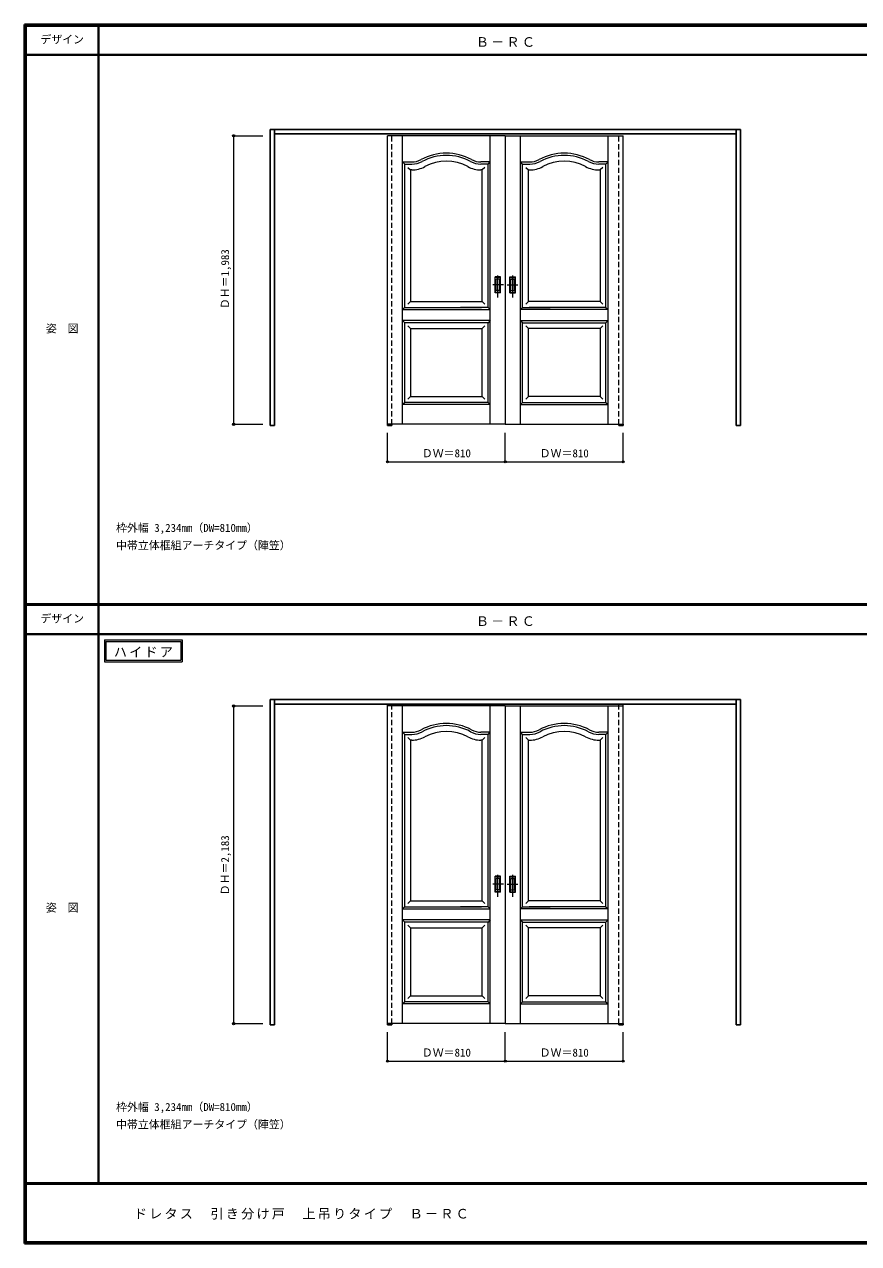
# Model space of a CAD drawing. Units: millimetres, scale not verified. Extents: x -6000 to 5700, y -4307 to 4175.
# Drawn here: x -6000 to -267, y -4205 to 4175 of the extents above; entities that cross this region are included whole.
import ezdxf
from ezdxf.enums import TextEntityAlignment as Align

# ---------------------------------------------------------------- set-up
doc = ezdxf.new("R2010")
doc.units = ezdxf.units.MM
doc.header["$LTSCALE"] = 30
doc.header["$PDMODE"] = 32
doc.header["$PDSIZE"] = 15
doc.linetypes.add('CHAIN1', pattern=[8, 5, -1, 1, -1])
doc.linetypes.add('DASHED1', pattern=[1.8, 1.2, -0.6])
for name, color, linetype, lineweight in [('0-2_扉', 7, 'Continuous', 18), ('0-4_枠', 3, 'Continuous', 25), ('0-6_引手', 7, 'Continuous', 18), ('0-A_文字', 7, 'Continuous', 18), ('0-B_寸法', 7, 'Continuous', 9), ('F-1_枠', 6, 'Continuous', 40), ('F-A_文字', 7, 'Continuous', 18)]:
    doc.layers.add(name, color=color, linetype=linetype, lineweight=lineweight)
doc.styles.add('ＭＳ ゴシック', font='')
doc.styles.get('ＭＳ ゴシック').set_extended_font_data('MS Gothic')

msp = doc.modelspace()

# ---------------------------------------------------------------- linework, layer by layer
at = {"layer": '0-2_扉', "color": 4, "linetype": 'DASHED1', "lineweight": 9}
for p, q in [((-3505, 1426), (-3505, 3423)), ((-3475, 1426), (-3475, 3423)), ((-2695, 3409.5), (-2695, 3405.5)), ((-2695, 3409.5), (-2695, 3405.5)), ((-1915, 1426), (-1915, 3423)), ((-1885, 1426), (-1885, 3423)), ((-2695, -509.75), (-2695, -513.75)), ((-2695, -509.75), (-2695, -513.75))]:
    msp.add_line(p, q, dxfattribs=at)
at = {"layer": '0-2_扉'}
for p, q in [((-2695, 3409.5), (-3505, 3409.5)), ((-3401.5, 1426.5), (-3401.5, 3409.5)), ((-2798.5, 1426.5), (-2798.5, 3409.5)), ((-2695, 3409.5), (-2695, 1426.5)), ((-2695, 3409.5), (-1885, 3409.5)), ((-2695, 3409.5), (-2695, 1426.5)), ((-2591.5, 1426.5), (-2591.5, 3409.5)), ((-1988.5, 1426.5), (-1988.5, 3409.5)), ((-3386.5, 3214.5), (-3401.5, 3229.5)), ((-3401.5, 3229.5), (-3337.49, 3229.5)), ((-3386.5, 2229.5), (-3386.5, 3214.5)), ((-3386.5, 3214.5), (-3337.49, 3214.5)), ((-3364.18, 3192.18), (-3346.5, 3174.5)), ((-2798.5, 3229.5), (-2862.51, 3229.5)), ((-2813.5, 3214.5), (-2862.51, 3214.5)), ((-2835.82, 3192.18), (-2853.5, 3174.5)), ((-2813.5, 3214.5), (-2798.5, 3229.5)), ((-2813.5, 2360.74), (-2813.5, 3214.5)), ((-2576.5, 3214.5), (-2591.5, 3229.5)), ((-2591.5, 3229.5), (-2527.49, 3229.5)), ((-2576.5, 2360.74), (-2576.5, 3214.5)), ((-2576.5, 3214.5), (-2527.49, 3214.5)), ((-2554.18, 3192.18), (-2536.5, 3174.5)), ((-1988.5, 3229.5), (-2052.51, 3229.5)), ((-2003.5, 3214.5), (-2052.51, 3214.5)), ((-2025.82, 3192.18), (-2043.5, 3174.5)), ((-2003.5, 3214.5), (-1988.5, 3229.5)), ((-2003.5, 2229.5), (-2003.5, 3214.5)), ((-3337.49, 3174.5), (-3346.5, 3174.5)), ((-2853.5, 3174.5), (-2862.51, 3174.5)), ((-2853.5, 3174.5), (-2853.5, 3174.5)), ((-2853.5, 2269.5), (-2853.5, 3174.5)), ((-2536.5, 3174.5), (-2536.5, 3174.5)), ((-2536.5, 2269.5), (-2536.5, 3174.5)), ((-2536.5, 3174.5), (-2527.49, 3174.5)), ((-2052.51, 3174.5), (-2043.5, 3174.5)), ((-2813.69, 3091.5), (-2813.5, 3091.5)), ((-2576.31, 3091.5), (-2576.5, 3091.5)), ((-2813.5, 2229.5), (-2813.5, 2371.55)), ((-2576.5, 2229.5), (-2576.5, 2371.55)), ((-3346.5, 2269.5), (-3364.18, 2251.82)), ((-3346.5, 2269.5), (-2853.5, 2269.5)), ((-2853.5, 2269.5), (-2835.82, 2251.82)), ((-2536.5, 2269.5), (-2554.18, 2251.82)), ((-2536.5, 2269.5), (-2536.5, 2270.93)), ((-2043.5, 2269.5), (-2536.5, 2269.5)), ((-2043.5, 2269.5), (-2025.82, 2251.82)), ((-3386.5, 2229.5), (-3401.5, 2214.5)), ((-3401.5, 2214.5), (-2798.5, 2214.5)), ((-3386.5, 2229.5), (-2858.5, 2229.5)), ((-2813.5, 2229.5), (-3002.5, 2229.5)), ((-2798.5, 2214.5), (-2813.5, 2229.5)), ((-2591.5, 2214.5), (-2576.5, 2229.5)), ((-1988.5, 2214.5), (-2591.5, 2214.5)), ((-2576.5, 2229.5), (-2387.5, 2229.5)), ((-2003.5, 2229.5), (-2531.5, 2229.5)), ((-2003.5, 2229.5), (-1988.5, 2214.5)), ((-3386.5, 2124.5), (-3401.5, 2139.5)), ((-2798.5, 2139.5), (-3401.5, 2139.5)), ((-3386.5, 1576.5), (-3386.5, 2124.5)), ((-2813.5, 2124.5), (-3386.5, 2124.5)), ((-3346.5, 2084.5), (-3364.18, 2102.18)), ((-2853.54, 2084.5), (-2835.86, 2102.18)), ((-2798.5, 2139.5), (-2813.5, 2124.5)), ((-2813.5, 1576.5), (-2813.5, 2124.5)), ((-2591.5, 2139.5), (-2576.5, 2124.5)), ((-2591.5, 2139.5), (-1988.5, 2139.5)), ((-2576.5, 1576.5), (-2576.5, 2124.5)), ((-2576.5, 2124.5), (-2003.5, 2124.5)), ((-2536.46, 2084.5), (-2554.14, 2102.18)), ((-2043.5, 2084.5), (-2025.82, 2102.18)), ((-2003.5, 2124.5), (-1988.5, 2139.5)), ((-2003.5, 1576.5), (-2003.5, 2124.5)), ((-3346.5, 2084.5), (-3346.5, 1616.5)), ((-3346.5, 2084.5), (-2853.5, 2084.5)), ((-2853.5, 1616.5), (-2853.5, 2084.5)), ((-2536.5, 1616.5), (-2536.5, 2084.5)), ((-2043.5, 2084.5), (-2536.5, 2084.5)), ((-2043.5, 2084.5), (-2043.5, 1616.5)), ((-3346.5, 1616.5), (-3364.18, 1598.82)), ((-3346.5, 1616.5), (-2853.5, 1616.5)), ((-2853.5, 1616.5), (-2853.5, 1617.93)), ((-2853.5, 1616.5), (-2835.82, 1598.82)), ((-2536.5, 1616.5), (-2554.18, 1598.82)), ((-2536.5, 1616.5), (-2536.5, 1617.93)), ((-2043.5, 1616.5), (-2536.5, 1616.5)), ((-2043.5, 1616.5), (-2025.82, 1598.82)), ((-3386.5, 1576.5), (-3401.5, 1561.5)), ((-2798.5, 1561.5), (-3401.5, 1561.5)), ((-2813.5, 1576.5), (-3386.5, 1576.5)), ((-2813.5, 1576.5), (-2798.5, 1561.5)), ((-2576.5, 1576.5), (-2591.5, 1561.5)), ((-2591.5, 1561.5), (-1988.5, 1561.5)), ((-2576.5, 1576.5), (-2003.5, 1576.5)), ((-2003.5, 1576.5), (-1988.5, 1561.5)), ((-2695, -509.75), (-3505, -509.75)), ((-3401.5, -2692.75), (-3401.5, -509.75)), ((-2798.5, -2692.75), (-2798.5, -509.75)), ((-2695, -509.75), (-2695, -2692.75)), ((-2695, -509.75), (-1885, -509.75)), ((-2695, -509.75), (-2695, -2692.75)), ((-2591.5, -2692.75), (-2591.5, -509.75)), ((-1988.5, -2692.75), (-1988.5, -509.75)), ((-3386.5, -704.75), (-3401.5, -689.75)), ((-3401.5, -689.75), (-3337.49, -689.75)), ((-3386.5, -704.75), (-3337.49, -704.75)), ((-3386.5, -1889.75), (-3386.5, -704.75)), ((-3364.18, -727.07), (-3346.5, -744.75)), ((-3346.5, -744.75), (-3346.5, -744.75)), ((-3337.49, -744.75), (-3346.5, -744.75)), ((-3346.5, -744.75), (-3346.5, -1849.75)), ((-2798.5, -689.75), (-2862.51, -689.75)), ((-2813.5, -704.75), (-2862.51, -704.75)), ((-2853.5, -744.75), (-2862.51, -744.75)), ((-2835.82, -727.07), (-2853.5, -744.75)), ((-2853.5, -744.75), (-2853.5, -744.75)), ((-2853.5, -1849.75), (-2853.5, -744.75)), ((-2813.5, -704.75), (-2798.5, -689.75)), ((-2813.5, -1889.75), (-2813.5, -704.75)), ((-2576.5, -704.75), (-2591.5, -689.75)), ((-2591.5, -689.75), (-2527.49, -689.75)), ((-2576.5, -704.75), (-2527.49, -704.75)), ((-2576.5, -1889.75), (-2576.5, -704.75)), ((-2554.18, -727.07), (-2536.5, -744.75)), ((-2536.5, -744.75), (-2536.5, -744.75)), ((-2536.5, -744.75), (-2527.49, -744.75)), ((-2536.5, -1849.75), (-2536.5, -744.75)), ((-1988.5, -689.75), (-2052.51, -689.75)), ((-2003.5, -704.75), (-2052.51, -704.75)), ((-2052.51, -744.75), (-2043.5, -744.75)), ((-2025.82, -727.07), (-2043.5, -744.75)), ((-2043.5, -744.75), (-2043.5, -744.75)), ((-2043.5, -744.75), (-2043.5, -1849.75)), ((-2003.5, -704.75), (-1988.5, -689.75)), ((-2003.5, -1889.75), (-2003.5, -704.75)), ((-2813.69, -827.75), (-2813.5, -827.75)), ((-2576.31, -827.75), (-2576.5, -827.75)), ((-3386.5, -1889.75), (-3401.5, -1904.75)), ((-3401.5, -1904.75), (-2798.5, -1904.75)), ((-3386.5, -1889.75), (-2858.5, -1889.75)), ((-3346.5, -1849.75), (-3364.18, -1867.43)), ((-3346.5, -1849.75), (-2853.5, -1849.75)), ((-2813.5, -1889.75), (-3002.5, -1889.75)), ((-2853.5, -1849.75), (-2853.5, -1848.32)), ((-2853.5, -1849.75), (-2835.82, -1867.43)), ((-2798.5, -1904.75), (-2813.5, -1889.75)), ((-2591.5, -1904.75), (-2576.5, -1889.75)), ((-1988.5, -1904.75), (-2591.5, -1904.75)), ((-2576.5, -1889.75), (-2387.5, -1889.75)), ((-2536.5, -1849.75), (-2554.18, -1867.43)), ((-2536.5, -1849.75), (-2536.5, -1848.32)), ((-2043.5, -1849.75), (-2536.5, -1849.75)), ((-2003.5, -1889.75), (-2531.5, -1889.75)), ((-2043.5, -1849.75), (-2025.82, -1867.43)), ((-2003.5, -1889.75), (-1988.5, -1904.75)), ((-3386.5, -1994.75), (-3401.5, -1979.75)), ((-2798.5, -1979.75), (-3401.5, -1979.75)), ((-3386.5, -2542.75), (-3386.5, -1994.75)), ((-2813.5, -1994.75), (-3386.5, -1994.75)), ((-2798.5, -1979.75), (-2813.5, -1994.75)), ((-2813.5, -2542.75), (-2813.5, -1994.75)), ((-2591.5, -1979.75), (-2576.5, -1994.75)), ((-2591.5, -1979.75), (-1988.5, -1979.75)), ((-2576.5, -2542.75), (-2576.5, -1994.75)), ((-2576.5, -1994.75), (-2003.5, -1994.75)), ((-2003.5, -1994.75), (-1988.5, -1979.75)), ((-2003.5, -2542.75), (-2003.5, -1994.75)), ((-3346.5, -2034.75), (-3364.18, -2017.07)), ((-3346.5, -2034.75), (-3346.5, -2502.75)), ((-3346.5, -2034.75), (-2853.5, -2034.75)), ((-2853.54, -2034.75), (-2835.86, -2017.07)), ((-2853.5, -2502.75), (-2853.5, -2034.75)), ((-2536.46, -2034.75), (-2554.14, -2017.07)), ((-2536.5, -2502.75), (-2536.5, -2034.75)), ((-2043.5, -2034.75), (-2536.5, -2034.75)), ((-2043.5, -2034.75), (-2025.82, -2017.07)), ((-2043.5, -2034.75), (-2043.5, -2502.75)), ((-3346.5, -2502.75), (-3364.18, -2520.43)), ((-3346.5, -2502.75), (-2853.5, -2502.75)), ((-2853.5, -2502.75), (-2853.5, -2501.32)), ((-2853.5, -2502.75), (-2835.82, -2520.43)), ((-2536.5, -2502.75), (-2554.18, -2520.43)), ((-2536.5, -2502.75), (-2536.5, -2501.32)), ((-2043.5, -2502.75), (-2536.5, -2502.75)), ((-2043.5, -2502.75), (-2025.82, -2520.43)), ((-3386.5, -2542.75), (-3401.5, -2557.75)), ((-2798.5, -2557.75), (-3401.5, -2557.75)), ((-2813.5, -2542.75), (-3386.5, -2542.75)), ((-2813.5, -2542.75), (-2798.5, -2557.75)), ((-2576.5, -2542.75), (-2591.5, -2557.75)), ((-2591.5, -2557.75), (-1988.5, -2557.75)), ((-2576.5, -2542.75), (-2003.5, -2542.75)), ((-2003.5, -2542.75), (-1988.5, -2557.75))]:
    msp.add_line(p, q, dxfattribs=at)
at = {"layer": '0-2_扉', "color": 3, "lineweight": 25}
for p, q in [((-3505, 1426.5), (-3505, 1418)), ((-3475, 1426.5), (-3475, 1418)), ((-1915, 1426.5), (-1915, 1418)), ((-1885, 1426.5), (-1885, 1418)), ((-3505, 1418), (-3475, 1418)), ((-1915, 1418), (-1885, 1418))]:
    msp.add_line(p, q, dxfattribs=at)
at = {"layer": '0-2_扉'}
for points in [[(-2695, 1426.5), (-3505, 1426.5), (-3505, 3409.5)], [(-2695, 1426.5), (-1885, 1426.5), (-1885, 3409.5)], [(-3346.5, 3174.5), (-3346.5, 3174.5), (-3346.5, 2269.5)], [(-2043.5, 3174.5), (-2043.5, 3174.5), (-2043.5, 2269.5)], [(-2695, -2692.75), (-3505, -2692.75), (-3505, -509.75)], [(-2695, -2692.75), (-1885, -2692.75), (-1885, -509.75)]]:
    msp.add_lwpolyline(points, dxfattribs=at)
for centre, radius, start, end in [((-3100, 2924.5), 365, 61.6423, 118.3577), ((-3100, 2924.5), 350, 61.6423, 118.3577), ((-2290, 2924.5), 365, 61.6423, 118.3577), ((-2290, 2924.5), 350, 61.6423, 118.3577), ((-3337.49, 3364.5), 135, 270, 298.3577), ((-3337.49, 3364.5), 150, 270, 298.3577), ((-3337.49, 3364.5), 190, 270, 298.3577), ((-3100, 2924.5), 310, 61.6423, 118.3577), ((-2862.51, 3364.5), 190, 241.6423, 270), ((-2862.51, 3364.5), 150, 241.6423, 270), ((-2862.51, 3364.5), 135, 241.6423, 270), ((-2527.49, 3364.5), 135, 270, 298.3577), ((-2527.49, 3364.5), 150, 270, 298.3577), ((-2527.49, 3364.5), 190, 270, 298.3577), ((-2290, 2924.5), 310, 61.6423, 118.3577), ((-2052.51, 3364.5), 190, 241.6423, 270), ((-2052.51, 3364.5), 150, 241.6423, 270), ((-2052.51, 3364.5), 135, 241.6423, 270), ((-3100, -994.75), 365, 61.6423, 118.3577), ((-3100, -994.75), 350, 61.6423, 118.3577), ((-2290, -994.75), 365, 61.6423, 118.3577), ((-2290, -994.75), 350, 61.6423, 118.3577), ((-3337.49, -554.75), 135, 270, 298.3577), ((-3337.49, -554.75), 150, 270, 298.3577), ((-3337.49, -554.75), 190, 270, 298.3577), ((-3100, -994.75), 310, 61.6423, 118.3577), ((-2862.51, -554.75), 190, 241.6423, 270), ((-2862.51, -554.75), 150, 241.6423, 270), ((-2862.51, -554.75), 135, 241.6423, 270), ((-2527.49, -554.75), 135, 270, 298.3577), ((-2527.49, -554.75), 150, 270, 298.3577), ((-2527.49, -554.75), 190, 270, 298.3577), ((-2290, -994.75), 310, 61.6423, 118.3577), ((-2052.51, -554.75), 190, 241.6423, 270), ((-2052.51, -554.75), 150, 241.6423, 270), ((-2052.51, -554.75), 135, 241.6423, 270)]:
    msp.add_arc(centre, radius, start, end, dxfattribs=at)
at = {"layer": '0-4_枠'}
for p, q in [((-4312, 1418), (-4312, 3453)), ((-4312, 3453), (-1078, 3453)), ((-4282, 1418), (-4282, 3453)), ((-1108, 1418), (-1108, 3453)), ((-1078, 1418), (-1078, 3453)), ((-4282, 3423), (-1108, 3423)), ((-4282, 1418), (-4312, 1418)), ((-1078, 1418), (-1108, 1418)), ((-4312, -2701.25), (-4312, -466.25)), ((-4312, -466.25), (-1078, -466.25)), ((-4282, -2701.25), (-4282, -466.25)), ((-4282, -496.25), (-1108, -496.25)), ((-1108, -2701.25), (-1108, -466.25)), ((-1078, -2701.25), (-1078, -466.25)), ((-4282, -2701.25), (-4312, -2701.25)), ((-3505, -2692.75), (-3505, -2701.25)), ((-3505, -2701.25), (-3475, -2701.25)), ((-3475, -2692.75), (-3475, -2701.25)), ((-1915, -2692.75), (-1915, -2701.25)), ((-1915, -2701.25), (-1885, -2701.25)), ((-1885, -2692.75), (-1885, -2701.25)), ((-1078, -2701.25), (-1108, -2701.25))]:
    msp.add_line(p, q, dxfattribs=at)
at = {"layer": '0-4_枠', "color": 4, "linetype": 'DASHED1', "lineweight": 9}
for p, q in [((-3505, -2693.25), (-3505, -496.25)), ((-3475, -2693.25), (-3475, -496.25)), ((-1915, -2693.25), (-1915, -496.25)), ((-1885, -2693.25), (-1885, -496.25))]:
    msp.add_line(p, q, dxfattribs=at)
at = {"layer": '0-6_引手'}
for p, q in [((-2727, 2439), (-2765, 2439)), ((-2765, 2329), (-2765, 2439)), ((-2727, 2329), (-2727, 2439)), ((-2663, 2439), (-2625, 2439)), ((-2663, 2329), (-2663, 2439)), ((-2625, 2329), (-2625, 2439)), ((-2733.5, 2423), (-2758.5, 2423)), ((-2758.5, 2345), (-2758.5, 2423)), ((-2733.5, 2345), (-2733.5, 2423)), ((-2656.5, 2423), (-2631.5, 2423)), ((-2656.5, 2345), (-2656.5, 2423)), ((-2631.5, 2345), (-2631.5, 2423)), ((-2727, 2329), (-2765, 2329)), ((-2733.5, 2345), (-2758.5, 2345)), ((-2663, 2329), (-2625, 2329)), ((-2656.5, 2345), (-2631.5, 2345)), ((-2727, -1680.25), (-2765, -1680.25)), ((-2765, -1790.25), (-2765, -1680.25)), ((-2733.5, -1696.25), (-2758.5, -1696.25)), ((-2758.5, -1774.25), (-2758.5, -1696.25)), ((-2733.5, -1774.25), (-2733.5, -1696.25)), ((-2727, -1790.25), (-2727, -1680.25)), ((-2663, -1680.25), (-2625, -1680.25)), ((-2663, -1790.25), (-2663, -1680.25)), ((-2656.5, -1696.25), (-2631.5, -1696.25)), ((-2656.5, -1774.25), (-2656.5, -1696.25)), ((-2631.5, -1774.25), (-2631.5, -1696.25)), ((-2625, -1790.25), (-2625, -1680.25)), ((-2727, -1790.25), (-2765, -1790.25)), ((-2733.5, -1774.25), (-2758.5, -1774.25)), ((-2663, -1790.25), (-2625, -1790.25)), ((-2656.5, -1774.25), (-2631.5, -1774.25))]:
    msp.add_line(p, q, dxfattribs=at)
at = {"layer": '0-6_引手', "linetype": 'DASHED1'}
for p, q in [((-2762, 2333), (-2762, 2435)), ((-2628, 2333), (-2628, 2435)), ((-2730, 2333), (-2762, 2333)), ((-2660, 2333), (-2628, 2333)), ((-2762, -1786.25), (-2762, -1684.25)), ((-2628, -1786.25), (-2628, -1684.25)), ((-2730, -1786.25), (-2762, -1786.25)), ((-2660, -1786.25), (-2628, -1786.25))]:
    msp.add_line(p, q, dxfattribs=at)
at = {"layer": '0-6_引手', "linetype": 'CHAIN1'}
for p, q in [((-2746, 2298.77), (-2746, 2469.62)), ((-2644, 2298.77), (-2644, 2469.62)), ((-2707.93, 2384), (-2780.44, 2384)), ((-2682.07, 2384), (-2609.56, 2384)), ((-2746, -1820.48), (-2746, -1649.63)), ((-2644, -1820.48), (-2644, -1649.63)), ((-2707.93, -1735.25), (-2780.44, -1735.25)), ((-2682.07, -1735.25), (-2609.56, -1735.25))]:
    msp.add_line(p, q, dxfattribs=at)
at = {"layer": '0-6_引手', "linetype": 'DASHED1'}
for points in [[(-2730, 2333), (-2730, 2435), (-2762, 2435)], [(-2660, 2333), (-2660, 2435), (-2628, 2435)], [(-2730, -1786.25), (-2730, -1684.25), (-2762, -1684.25)], [(-2660, -1786.25), (-2660, -1684.25), (-2628, -1684.25)]]:
    msp.add_lwpolyline(points, dxfattribs=at)
at = {"layer": '0-A_文字'}
for p, q in [((-5450, -55.5), (-5450, -205.5)), ((-5440, -65.5), (-4925.67, -65.5)), ((-4925.67, -65.5), (-4925.67, -195.5)), ((-5450, -205.5), (-4915.67, -205.5))]:
    msp.add_line(p, q, dxfattribs=at)
for points in [[(-5450, -55.5), (-4915.67, -55.5), (-4915.67, -205.5)], [(-5440, -65.5), (-5440, -195.5), (-4925.67, -195.5)]]:
    msp.add_lwpolyline(points, dxfattribs=at)
at = {"layer": '0-B_寸法', "color": 4}
for p, q in [((-4562, 3409.5), (-4362, 3409.5)), ((-4562, 3409.5), (-4562, 1426.5)), ((-4562, 1426.5), (-4362, 1426.5)), ((-3505, 1168), (-3505, 1368)), ((-2695, 1168), (-2695, 1368)), ((-1885, 1168), (-1885, 1368)), ((-3505, 1168), (-1885, 1168)), ((-4562, -509.75), (-4362, -509.75)), ((-4562, -509.75), (-4562, -2692.75)), ((-4562, -2692.75), (-4362, -2692.75)), ((-3505, -2951.25), (-3505, -2751.25)), ((-2695, -2951.25), (-2695, -2751.25)), ((-1885, -2951.25), (-1885, -2751.25)), ((-3505, -2951.25), (-1885, -2951.25))]:
    msp.add_line(p, q, dxfattribs=at)
at = {"layer": '0-B_寸法'}
for p in [(-4562, 3409.5), (-4562, 1426.5), (-3505, 1168), (-2695, 1168), (-1885, 1168), (-4562, -509.75), (-4562, -2692.75), (-3505, -2951.25), (-2695, -2951.25), (-1885, -2951.25)]:
    msp.add_point(p, dxfattribs=at)
at = {"layer": 'F-1_枠'}
for p, q in [((-6000, 4175), (5700, 4175)), ((-6000, 4175), (-6000, -4205)), ((-6000, 4170), (5700, 4170)), ((-6000, 4165), (5700, 4165)), ((-5995, 4175), (-5995, -4205)), ((-5990, 4175), (-5990, -4205)), ((-5490, 4175), (-5490, -3790)), ((-6000, 3965), (5700, 3965)), ((-6000, 190.5), (5700, 190.5)), ((-6000, 187.5), (5700, 187.5)), ((-6000, 184.5), (5700, 184.5)), ((-6000, -15.5), (5700, -15.5)), ((5700, -3790), (-6000, -3790)), ((5700, -3795), (-6000, -3795)), ((5700, -4195), (-6000, -4195)), ((5700, -4200), (-6000, -4200)), ((5700, -4205), (-6000, -4205))]:
    msp.add_line(p, q, dxfattribs=at)

# ---------------------------------------------------------------- texts
at = {"layer": '0-A_文字', "style": 'ＭＳ ゴシック'}
for s, p in [('枠外幅 3,234mm（DW=810mm）', (-5370, 670.5)), ('中帯立体框組アーチタイプ（陣笠）', (-5370, 550.5)), ('枠外幅 3,234mm（DW=810mm）', (-5370, -3310)), ('中帯立体框組アーチタイプ（陣笠）', (-5370, -3430))]:
    msp.add_text(s, height=54.99, dxfattribs=at).set_placement(p, align=Align.BOTTOM_LEFT)
at = {"layer": '0-A_文字', "char_height": 65.98, "attachment_point": 7, "style": 'ＭＳ ゴシック'}
for s, insert in [('\\T1.17;Ｂ－ＲＣ', (-2897.5, 4020)), ('\\T1.17;Ｂ－ＲＣ', (-2897.5, 39.5)), ('\\T1.17;ハイドア', (-5385.34, -175.5))]:
    msp.add_mtext(s, dxfattribs=dict(at, insert=insert))
at = {"layer": '0-B_寸法', "style": 'ＭＳ ゴシック'}
for s, p in [('ＤＨ＝1,983', (-4577, 2217.75)), ('ＤＨ＝2,183', (-4577, -1810.75))]:
    msp.add_text(s, height=54.99, rotation=90, dxfattribs=at).set_placement(p, align=Align.BOTTOM_LEFT)
for p in [(-3268.75, 1183), (-2458.75, 1183), (-3268.75, -2936.25), (-2458.75, -2936.25)]:
    msp.add_text('ＤＷ＝810', height=54.99, dxfattribs=at).set_placement(p, align=Align.BOTTOM_LEFT)
at = {"layer": 'F-A_文字', "style": 'ＭＳ ゴシック'}
for s, p in [('デザイン', (-5890, 4027.5)), ('姿\u3000図', (-5852.5, 2040.25)), ('デザイン', (-5890, 47)), ('姿\u3000図', (-5852.5, -1940.25))]:
    msp.add_text(s, height=54.99, dxfattribs=at).set_placement(p, align=Align.BOTTOM_LEFT)
at = {"layer": 'F-A_文字', "insert": (-5247.55, -4040), "char_height": 65.98, "attachment_point": 7, "style": 'ＭＳ ゴシック'}
msp.add_mtext('\\T1.17;ドレタス\u3000引き分け戸\u3000上吊りタイプ\u3000Ｂ－ＲＣ', dxfattribs=at)

doc.saveas('drawing.dxf')
